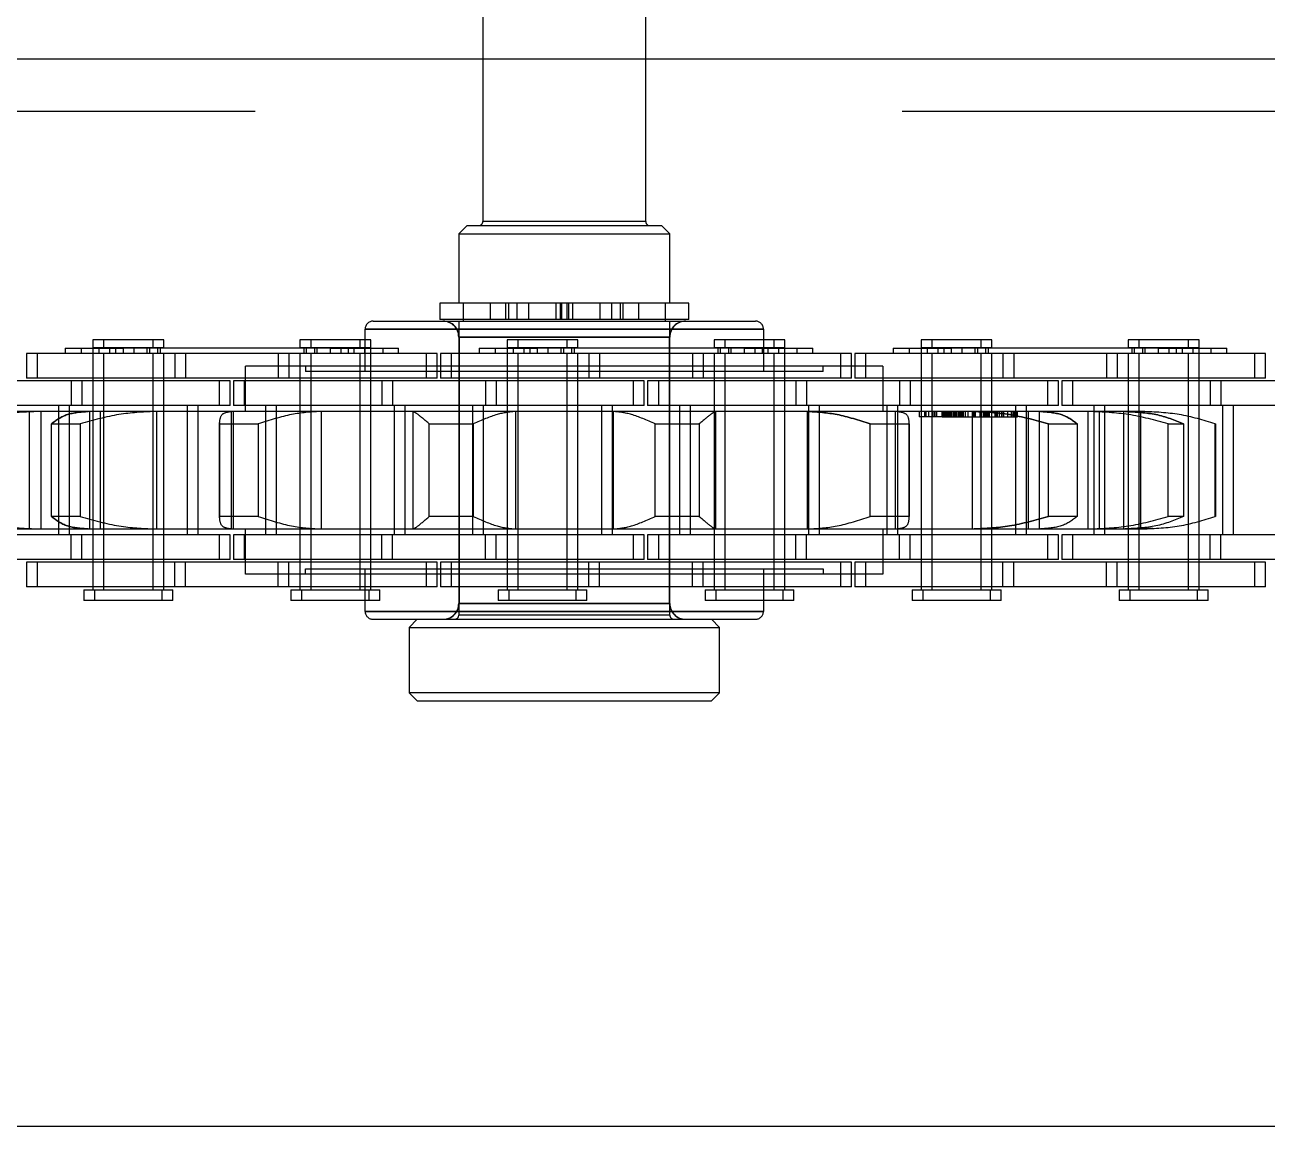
# Model space of a CAD drawing. Header units: metres. Extents: x 0 to 21025, y 0 to 14850.
# Drawn here: x 3291.5 to 3367.7, y 9261.1 to 9328.7 of the extents above; entities that cross this region are included whole.
import ezdxf

# ---------------------------------------------------------------- set-up
doc = ezdxf.new("R2010")
doc.units = ezdxf.units.M
doc.header["$LTSCALE"] = 25
doc.linetypes.add('HIDDEN2', pattern=[4.7625, 3.175, -1.5875])
doc.layers.add('SL4', color=4, linetype='Continuous')
doc.layers.add('ST1', color=7, linetype='HIDDEN2')

msp = doc.modelspace()

# ---------------------------------------------------------------- linework, layer by layer
at = {"layer": 'SL4'}
for p, q in [((2753.999, 9326.624), (3543.761, 9326.624)), ((2754.004, 9261.149), (3543.761, 9261.149))]:
    msp.add_line(p, q, dxfattribs=at)
at = {"layer": 'ST1'}
for p, q in [((3319.601, 9330.884), (3319.601, 9316.634)), ((3329.601, 9316.634), (3329.601, 9330.884)), ((2753.999, 9326.624), (3543.761, 9326.624)), ((3543.761, 9323.386), (2543.761, 9323.386)), ((3318.626, 9316.384), (3318.126, 9315.884)), ((3330.576, 9316.384), (3318.626, 9316.384)), ((3329.601, 9316.634), (3319.648, 9316.634)), ((3331.076, 9315.884), (3330.576, 9316.384)), ((3318.126, 9315.884), (3331.076, 9315.884)), ((3318.126, 9315.884), (3318.126, 9311.629)), ((3331.076, 9311.629), (3331.076, 9315.884)), ((3332.245, 9311.629), (3316.958, 9311.629)), ((3316.958, 9311.629), (3316.958, 9310.629)), ((3318.401, 9311.629), (3318.401, 9310.529)), ((3318.401, 9311.629), (3318.401, 9310.629)), ((3320.054, 9311.629), (3320.054, 9310.629)), ((3321.005, 9311.629), (3321.005, 9310.629)), ((3321.18, 9311.629), (3321.18, 9310.629)), ((3321.697, 9311.629), (3321.697, 9310.629)), ((3322.401, 9311.629), (3322.401, 9310.629)), ((3324.101, 9310.629), (3324.101, 9311.629)), ((3324.351, 9311.629), (3324.351, 9310.629)), ((3324.44, 9311.629), (3324.44, 9310.629)), ((3324.763, 9311.629), (3324.763, 9310.629)), ((3324.851, 9311.629), (3324.851, 9310.629)), ((3325.101, 9311.629), (3325.101, 9310.629)), ((3326.801, 9310.629), (3326.801, 9311.629)), ((3327.506, 9311.629), (3327.506, 9310.629)), ((3328.022, 9311.629), (3328.022, 9310.629)), ((3328.198, 9311.629), (3328.198, 9310.629)), ((3329.149, 9311.629), (3329.149, 9310.629)), ((3330.801, 9310.529), (3330.801, 9311.629)), ((3330.801, 9310.629), (3330.801, 9311.629)), ((3332.245, 9310.629), (3332.245, 9311.629)), ((3312.875, 9310.529), (3336.328, 9310.529)), ((3332.245, 9310.629), (3316.958, 9310.629)), ((3318.126, 9310.529), (3318.126, 9292.489)), ((3331.076, 9292.489), (3331.076, 9310.529)), ((3299.38, 9309.384), (3295.69, 9309.384)), ((3295.69, 9309.384), (3295.69, 9308.91)), ((3296.345, 9309.384), (3296.345, 9308.91)), ((3300.035, 9309.384), (3299.38, 9309.384)), ((3299.38, 9308.91), (3299.38, 9309.384)), ((3300.035, 9308.91), (3300.035, 9309.384)), ((3312.08, 9309.384), (3308.39, 9309.384)), ((3308.39, 9309.384), (3308.39, 9308.91)), ((3309.045, 9309.384), (3309.045, 9308.91)), ((3312.735, 9309.384), (3312.08, 9309.384)), ((3312.08, 9308.91), (3312.08, 9309.384)), ((3312.386, 9310.04), (3336.816, 9310.04)), ((3312.386, 9307.44), (3312.386, 9310.04)), ((3336.816, 9310.04), (3312.386, 9310.04)), ((3312.735, 9308.91), (3312.735, 9309.384)), ((3318.126, 9309.551), (3318.126, 9293.216)), ((3331.052, 9309.551), (3318.151, 9309.551)), ((3318.151, 9309.551), (3318.151, 9293.216)), ((3318.151, 9309.551), (3331.052, 9309.551)), ((3324.78, 9309.384), (3321.09, 9309.384)), ((3321.09, 9309.384), (3321.09, 9308.91)), ((3321.745, 9309.384), (3321.745, 9308.91)), ((3325.435, 9309.384), (3324.78, 9309.384)), ((3324.78, 9308.91), (3324.78, 9309.384)), ((3325.435, 9308.91), (3325.435, 9309.384)), ((3331.052, 9293.216), (3331.052, 9309.551)), ((3331.076, 9293.216), (3331.076, 9309.551)), ((3337.48, 9309.384), (3333.79, 9309.384)), ((3333.79, 9309.384), (3333.79, 9308.91)), ((3334.445, 9309.384), (3334.445, 9308.91)), ((3336.816, 9310.04), (3336.816, 9307.44)), ((3338.135, 9309.384), (3337.48, 9309.384)), ((3337.48, 9308.91), (3337.48, 9309.384)), ((3338.135, 9308.91), (3338.135, 9309.384)), ((3350.18, 9309.384), (3346.49, 9309.384)), ((3346.49, 9309.384), (3346.49, 9308.91)), ((3347.145, 9309.384), (3347.145, 9308.91)), ((3350.835, 9309.384), (3350.18, 9309.384)), ((3350.18, 9308.91), (3350.18, 9309.384)), ((3350.835, 9308.91), (3350.835, 9309.384)), ((3362.88, 9309.384), (3359.19, 9309.384)), ((3359.19, 9309.384), (3359.19, 9308.91)), ((3359.845, 9309.384), (3359.845, 9308.91)), ((3363.535, 9309.384), (3362.88, 9309.384)), ((3362.88, 9308.91), (3362.88, 9309.384)), ((3363.535, 9308.91), (3363.535, 9309.384)), ((3293.983, 9308.873), (3297.535, 9308.873)), ((3293.983, 9308.873), (3293.983, 9308.541)), ((3294.96, 9308.873), (3294.96, 9308.541)), ((3295.69, 9308.91), (3299.38, 9308.91)), ((3295.69, 9308.873), (3295.69, 9307.021)), ((3296.059, 9308.91), (3296.059, 9308.541)), ((3296.714, 9308.91), (3296.714, 9308.541)), ((3297.083, 9308.873), (3297.083, 9308.541)), ((3297.535, 9308.873), (3297.535, 9308.541)), ((3310.235, 9308.873), (3297.535, 9308.873)), ((3298.19, 9308.873), (3298.19, 9308.541)), ((3299.011, 9308.541), (3299.011, 9308.91)), ((3299.154, 9308.873), (3299.154, 9308.541)), ((3299.38, 9308.91), (3300.035, 9308.91)), ((3299.666, 9308.541), (3299.666, 9308.91)), ((3299.809, 9308.873), (3299.809, 9308.541)), ((3308.39, 9308.91), (3312.08, 9308.91)), ((3308.616, 9308.873), (3308.616, 9308.541)), ((3308.759, 9308.91), (3308.759, 9308.541)), ((3309.271, 9308.873), (3309.271, 9308.541)), ((3309.414, 9308.91), (3309.414, 9308.541)), ((3310.235, 9308.873), (3310.235, 9308.541)), ((3310.235, 9308.873), (3313.466, 9308.873)), ((3310.89, 9308.873), (3310.89, 9308.541)), ((3311.342, 9308.873), (3311.342, 9308.541)), ((3311.711, 9308.541), (3311.711, 9308.91)), ((3312.08, 9308.91), (3312.735, 9308.91)), ((3312.366, 9308.541), (3312.366, 9308.91)), ((3312.735, 9307.021), (3312.735, 9308.873)), ((3313.466, 9308.873), (3313.466, 9308.541)), ((3313.466, 9308.873), (3314.442, 9308.873)), ((3314.442, 9308.541), (3314.442, 9308.873)), ((3319.383, 9308.873), (3322.935, 9308.873)), ((3319.383, 9308.873), (3319.383, 9308.541)), ((3320.36, 9308.873), (3320.36, 9308.541)), ((3321.09, 9308.91), (3324.78, 9308.91)), ((3321.09, 9308.873), (3321.09, 9307.021)), ((3321.459, 9308.91), (3321.459, 9308.541)), ((3322.114, 9308.91), (3322.114, 9308.541)), ((3322.483, 9308.873), (3322.483, 9308.541)), ((3322.935, 9308.873), (3322.935, 9308.541)), ((3335.635, 9308.873), (3322.935, 9308.873)), ((3323.59, 9308.873), (3323.59, 9308.541)), ((3324.411, 9308.541), (3324.411, 9308.91)), ((3324.554, 9308.873), (3324.554, 9308.541)), ((3324.78, 9308.91), (3325.435, 9308.91)), ((3325.066, 9308.541), (3325.066, 9308.91)), ((3325.209, 9308.873), (3325.209, 9308.541)), ((3333.79, 9308.91), (3337.48, 9308.91)), ((3334.016, 9308.873), (3334.016, 9308.541)), ((3334.159, 9308.91), (3334.159, 9308.541)), ((3334.671, 9308.873), (3334.671, 9308.541)), ((3334.814, 9308.91), (3334.814, 9308.541)), ((3335.635, 9308.873), (3335.635, 9308.541)), ((3335.635, 9308.873), (3338.866, 9308.873)), ((3336.29, 9308.873), (3336.29, 9308.541)), ((3336.742, 9308.873), (3336.742, 9308.541)), ((3337.111, 9308.541), (3337.111, 9308.91)), ((3337.48, 9308.91), (3338.135, 9308.91)), ((3337.766, 9308.541), (3337.766, 9308.91)), ((3338.135, 9307.021), (3338.135, 9308.873)), ((3338.866, 9308.873), (3338.866, 9308.541)), ((3338.866, 9308.873), (3339.842, 9308.873)), ((3339.842, 9308.541), (3339.842, 9308.873)), ((3344.783, 9308.873), (3348.335, 9308.873)), ((3344.783, 9308.873), (3344.783, 9308.541)), ((3345.76, 9308.873), (3345.76, 9308.541)), ((3346.49, 9308.91), (3350.18, 9308.91)), ((3346.49, 9308.873), (3346.49, 9307.021)), ((3346.859, 9308.91), (3346.859, 9308.541)), ((3347.514, 9308.91), (3347.514, 9308.541)), ((3347.883, 9308.873), (3347.883, 9308.541)), ((3348.335, 9308.873), (3348.335, 9308.541)), ((3361.035, 9308.873), (3348.335, 9308.873)), ((3348.99, 9308.873), (3348.99, 9308.541)), ((3349.811, 9308.541), (3349.811, 9308.91)), ((3349.954, 9308.873), (3349.954, 9308.541)), ((3350.18, 9308.91), (3350.835, 9308.91)), ((3350.466, 9308.541), (3350.466, 9308.91)), ((3350.609, 9308.873), (3350.609, 9308.541)), ((3359.19, 9308.91), (3362.88, 9308.91)), ((3359.416, 9308.873), (3359.416, 9308.541)), ((3359.559, 9308.91), (3359.559, 9308.541)), ((3360.071, 9308.873), (3360.071, 9308.541)), ((3360.214, 9308.91), (3360.214, 9308.541)), ((3361.035, 9308.873), (3361.035, 9308.541)), ((3361.035, 9308.873), (3364.266, 9308.873)), ((3361.69, 9308.873), (3361.69, 9308.541)), ((3362.142, 9308.873), (3362.142, 9308.541)), ((3362.511, 9308.541), (3362.511, 9308.91)), ((3362.88, 9308.91), (3363.535, 9308.91)), ((3363.166, 9308.541), (3363.166, 9308.91)), ((3363.535, 9307.021), (3363.535, 9308.873)), ((3364.266, 9308.873), (3364.266, 9308.541)), ((3364.266, 9308.873), (3365.242, 9308.873)), ((3365.242, 9308.541), (3365.242, 9308.873)), ((3300.71, 9308.541), (3291.615, 9308.541)), ((3291.615, 9308.541), (3291.615, 9307.021)), ((3292.27, 9308.541), (3292.27, 9307.021)), ((3295.69, 9308.541), (3295.69, 9294.042)), ((3296.345, 9308.541), (3296.345, 9307.021)), ((3296.345, 9308.541), (3296.345, 9294.042)), ((3299.38, 9307.021), (3299.38, 9308.541)), ((3299.38, 9294.042), (3299.38, 9308.541)), ((3300.035, 9307.021), (3300.035, 9308.541)), ((3300.035, 9294.042), (3300.035, 9308.541)), ((3300.71, 9308.541), (3300.71, 9307.021)), ((3307.06, 9308.541), (3300.71, 9308.541)), ((3301.365, 9308.541), (3301.365, 9307.021)), ((3307.06, 9308.541), (3307.06, 9307.021)), ((3316.155, 9308.541), (3307.06, 9308.541)), ((3307.715, 9308.541), (3307.715, 9307.021)), ((3308.39, 9308.541), (3308.39, 9307.021)), ((3308.39, 9308.541), (3308.39, 9294.042)), ((3309.045, 9308.541), (3309.045, 9307.021)), ((3309.045, 9308.541), (3309.045, 9294.042)), ((3312.08, 9307.021), (3312.08, 9308.541)), ((3312.08, 9294.042), (3312.08, 9308.541)), ((3312.735, 9294.042), (3312.735, 9308.541)), ((3316.81, 9308.541), (3316.155, 9308.541)), ((3316.155, 9307.021), (3316.155, 9308.541)), ((3316.81, 9307.021), (3316.81, 9308.541)), ((3326.11, 9308.541), (3317.015, 9308.541)), ((3317.015, 9308.541), (3317.015, 9307.021)), ((3317.67, 9308.541), (3317.67, 9307.021)), ((3321.09, 9308.541), (3321.09, 9294.042)), ((3321.745, 9308.541), (3321.745, 9307.021)), ((3321.745, 9308.541), (3321.745, 9294.042)), ((3324.78, 9307.021), (3324.78, 9308.541)), ((3324.78, 9294.042), (3324.78, 9308.541)), ((3325.435, 9307.021), (3325.435, 9308.541)), ((3325.435, 9294.042), (3325.435, 9308.541)), ((3326.11, 9308.541), (3326.11, 9307.021)), ((3332.46, 9308.541), (3326.11, 9308.541)), ((3326.765, 9308.541), (3326.765, 9307.021)), ((3332.46, 9308.541), (3332.46, 9307.021)), ((3341.555, 9308.541), (3332.46, 9308.541)), ((3333.115, 9308.541), (3333.115, 9307.021)), ((3333.79, 9308.541), (3333.79, 9307.021)), ((3333.79, 9308.541), (3333.79, 9294.042)), ((3334.445, 9308.541), (3334.445, 9307.021)), ((3334.445, 9308.541), (3334.445, 9294.042)), ((3337.48, 9307.021), (3337.48, 9308.541)), ((3337.48, 9294.042), (3337.48, 9308.541)), ((3338.135, 9294.042), (3338.135, 9308.541)), ((3342.21, 9308.541), (3341.555, 9308.541)), ((3341.555, 9307.021), (3341.555, 9308.541)), ((3342.21, 9307.021), (3342.21, 9308.541)), ((3351.51, 9308.541), (3342.415, 9308.541)), ((3342.415, 9308.541), (3342.415, 9307.021)), ((3343.07, 9308.541), (3343.07, 9307.021)), ((3346.49, 9308.541), (3346.49, 9294.042)), ((3347.145, 9308.541), (3347.145, 9307.021)), ((3347.145, 9308.541), (3347.145, 9294.042)), ((3350.18, 9307.021), (3350.18, 9308.541)), ((3350.18, 9294.042), (3350.18, 9308.541)), ((3350.835, 9307.021), (3350.835, 9308.541)), ((3350.835, 9294.042), (3350.835, 9308.541)), ((3351.51, 9308.541), (3351.51, 9307.021)), ((3357.86, 9308.541), (3351.51, 9308.541)), ((3352.165, 9308.541), (3352.165, 9307.021)), ((3357.86, 9308.541), (3357.86, 9307.021)), ((3366.955, 9308.541), (3357.86, 9308.541)), ((3358.515, 9308.541), (3358.515, 9307.021)), ((3359.19, 9308.541), (3359.19, 9307.021)), ((3359.19, 9308.541), (3359.19, 9294.042)), ((3359.845, 9308.541), (3359.845, 9307.021)), ((3359.845, 9308.541), (3359.845, 9294.042)), ((3362.88, 9307.021), (3362.88, 9308.541)), ((3362.88, 9294.042), (3362.88, 9308.541)), ((3363.535, 9294.042), (3363.535, 9308.541)), ((3367.61, 9308.541), (3366.955, 9308.541)), ((3366.955, 9307.021), (3366.955, 9308.541)), ((3367.61, 9307.021), (3367.61, 9308.541)), ((3305.057, 9304.989), (3305.057, 9307.759)), ((3344.145, 9307.759), (3305.057, 9307.759)), ((3308.722, 9307.759), (3308.722, 9307.44)), ((3340.481, 9307.44), (3308.722, 9307.44)), ((3340.481, 9307.44), (3340.481, 9307.759)), ((3344.145, 9307.759), (3344.145, 9304.989)), ((3294.36, 9306.869), (3288.01, 9306.869)), ((3300.71, 9307.021), (3291.615, 9307.021)), ((3294.36, 9306.869), (3294.36, 9305.349)), ((3303.455, 9306.869), (3294.36, 9306.869)), ((3295.015, 9306.869), (3295.015, 9305.349)), ((3295.69, 9306.869), (3295.69, 9305.349)), ((3296.345, 9306.869), (3296.345, 9305.349)), ((3299.38, 9305.349), (3299.38, 9306.869)), ((3300.035, 9305.349), (3300.035, 9306.869)), ((3307.06, 9307.021), (3300.71, 9307.021)), ((3304.11, 9306.869), (3303.455, 9306.869)), ((3303.455, 9305.349), (3303.455, 9306.869)), ((3304.11, 9305.349), (3304.11, 9306.869)), ((3313.41, 9306.869), (3304.315, 9306.869)), ((3304.315, 9306.869), (3304.315, 9305.349)), ((3304.97, 9306.869), (3304.97, 9305.349)), ((3316.155, 9307.021), (3307.06, 9307.021)), ((3308.39, 9306.869), (3308.39, 9305.349)), ((3309.045, 9306.869), (3309.045, 9305.349)), ((3312.08, 9305.349), (3312.08, 9306.869)), ((3312.735, 9305.349), (3312.735, 9306.869)), ((3313.41, 9306.869), (3313.41, 9305.349)), ((3319.76, 9306.869), (3313.41, 9306.869)), ((3314.065, 9306.869), (3314.065, 9305.349)), ((3316.81, 9307.021), (3316.155, 9307.021)), ((3326.11, 9307.021), (3317.015, 9307.021)), ((3319.76, 9306.869), (3319.76, 9305.349)), ((3328.855, 9306.869), (3319.76, 9306.869)), ((3320.415, 9306.869), (3320.415, 9305.349)), ((3321.09, 9306.869), (3321.09, 9305.349)), ((3321.745, 9306.869), (3321.745, 9305.349)), ((3324.78, 9305.349), (3324.78, 9306.869)), ((3325.435, 9305.349), (3325.435, 9306.869)), ((3332.46, 9307.021), (3326.11, 9307.021)), ((3329.51, 9306.869), (3328.855, 9306.869)), ((3328.855, 9305.349), (3328.855, 9306.869)), ((3329.51, 9305.349), (3329.51, 9306.869)), ((3338.81, 9306.869), (3329.715, 9306.869)), ((3329.715, 9306.869), (3329.715, 9305.349)), ((3330.37, 9306.869), (3330.37, 9305.349)), ((3341.555, 9307.021), (3332.46, 9307.021)), ((3333.79, 9306.869), (3333.79, 9305.349)), ((3334.445, 9306.869), (3334.445, 9305.349)), ((3337.48, 9305.349), (3337.48, 9306.869)), ((3338.135, 9305.349), (3338.135, 9306.869)), ((3338.81, 9306.869), (3338.81, 9305.349)), ((3345.16, 9306.869), (3338.81, 9306.869)), ((3339.465, 9306.869), (3339.465, 9305.349)), ((3342.21, 9307.021), (3341.555, 9307.021)), ((3351.51, 9307.021), (3342.415, 9307.021)), ((3345.16, 9306.869), (3345.16, 9305.349)), ((3354.255, 9306.869), (3345.16, 9306.869)), ((3345.815, 9306.869), (3345.815, 9305.349)), ((3346.49, 9306.869), (3346.49, 9305.349)), ((3347.145, 9306.869), (3347.145, 9305.349)), ((3350.18, 9305.349), (3350.18, 9306.869)), ((3350.835, 9305.349), (3350.835, 9306.869)), ((3357.86, 9307.021), (3351.51, 9307.021)), ((3354.91, 9306.869), (3354.255, 9306.869)), ((3354.255, 9305.349), (3354.255, 9306.869)), ((3354.91, 9305.349), (3354.91, 9306.869)), ((3364.21, 9306.869), (3355.115, 9306.869)), ((3355.115, 9306.869), (3355.115, 9305.349)), ((3355.77, 9306.869), (3355.77, 9305.349)), ((3366.955, 9307.021), (3357.86, 9307.021)), ((3359.19, 9306.869), (3359.19, 9305.349)), ((3359.845, 9306.869), (3359.845, 9305.349)), ((3362.88, 9305.349), (3362.88, 9306.869)), ((3363.535, 9305.349), (3363.535, 9306.869)), ((3364.21, 9306.869), (3364.21, 9305.349)), ((3370.56, 9306.869), (3364.21, 9306.869)), ((3364.865, 9306.869), (3364.865, 9305.349)), ((3367.61, 9307.021), (3366.955, 9307.021)), ((3294.36, 9305.349), (3288.01, 9305.349)), ((3292.356, 9304.989), (3290.191, 9304.989)), ((3291.799, 9297.779), (3291.799, 9304.989)), ((3292.485, 9304.989), (3292.356, 9304.989)), ((3292.485, 9304.989), (3292.485, 9297.779)), ((3295.398, 9304.989), (3292.485, 9304.989)), ((3293.575, 9305.349), (3293.575, 9297.419)), ((3294.23, 9305.349), (3294.23, 9297.419)), ((3303.455, 9305.349), (3294.36, 9305.349)), ((3299.467, 9304.989), (3295.398, 9304.989)), ((3295.476, 9304.989), (3295.476, 9297.779)), ((3295.69, 9305.349), (3295.69, 9297.419)), ((3296.146, 9297.779), (3296.146, 9304.989)), ((3296.345, 9305.349), (3296.345, 9297.419)), ((3299.38, 9297.419), (3299.38, 9305.349)), ((3299.582, 9304.989), (3299.467, 9304.989)), ((3299.582, 9304.989), (3299.582, 9297.779)), ((3304.127, 9304.989), (3299.582, 9304.989)), ((3300.035, 9297.419), (3300.035, 9305.349)), ((3301.495, 9297.419), (3301.495, 9305.349)), ((3302.15, 9297.419), (3302.15, 9305.349)), ((3304.11, 9305.349), (3303.455, 9305.349)), ((3309.609, 9304.989), (3304.127, 9304.989)), ((3304.166, 9304.989), (3304.166, 9297.779)), ((3313.41, 9305.349), (3304.315, 9305.349)), ((3304.316, 9297.779), (3304.316, 9304.989)), ((3306.275, 9305.349), (3306.275, 9297.419)), ((3306.93, 9305.349), (3306.93, 9297.419)), ((3308.39, 9305.349), (3308.39, 9297.419)), ((3309.045, 9305.349), (3309.045, 9297.419)), ((3309.697, 9304.989), (3309.609, 9304.989)), ((3309.697, 9304.989), (3309.697, 9297.779)), ((3315.32, 9304.989), (3309.697, 9304.989)), ((3312.08, 9297.419), (3312.08, 9305.349)), ((3312.735, 9297.419), (3312.735, 9305.349)), ((3319.76, 9305.349), (3313.41, 9305.349)), ((3314.195, 9297.419), (3314.195, 9305.349)), ((3314.85, 9297.419), (3314.85, 9305.349)), ((3315.32, 9304.989), (3315.32, 9297.779)), ((3315.326, 9304.989), (3315.32, 9304.989)), ((3321.559, 9304.989), (3315.326, 9304.989)), ((3318.975, 9305.349), (3318.975, 9297.419)), ((3319.63, 9305.349), (3319.63, 9297.419)), ((3328.855, 9305.349), (3319.76, 9305.349)), ((3321.09, 9305.349), (3321.09, 9297.419)), ((3321.61, 9304.989), (3321.559, 9304.989)), ((3321.61, 9304.989), (3321.61, 9297.779)), ((3327.593, 9304.989), (3321.61, 9304.989)), ((3321.745, 9305.349), (3321.745, 9297.419)), ((3324.78, 9297.419), (3324.78, 9305.349)), ((3325.435, 9297.419), (3325.435, 9305.349)), ((3326.895, 9297.419), (3326.895, 9305.349)), ((3327.55, 9297.419), (3327.55, 9305.349)), ((3327.593, 9304.989), (3327.593, 9297.779)), ((3327.643, 9304.989), (3327.593, 9304.989)), ((3333.877, 9304.989), (3327.643, 9304.989)), ((3329.51, 9305.349), (3328.855, 9305.349)), ((3338.81, 9305.349), (3329.715, 9305.349)), ((3331.675, 9305.349), (3331.675, 9297.419)), ((3332.33, 9305.349), (3332.33, 9297.419)), ((3333.79, 9305.349), (3333.79, 9297.419)), ((3333.883, 9304.989), (3333.877, 9304.989)), ((3333.883, 9304.989), (3333.883, 9297.779)), ((3339.506, 9304.989), (3333.883, 9304.989)), ((3334.445, 9305.349), (3334.445, 9297.419)), ((3337.48, 9297.419), (3337.48, 9305.349)), ((3338.135, 9297.419), (3338.135, 9305.349)), ((3345.16, 9305.349), (3338.81, 9305.349)), ((3339.506, 9304.989), (3339.506, 9297.779)), ((3339.594, 9304.989), (3339.506, 9304.989)), ((3345.075, 9304.989), (3339.594, 9304.989)), ((3339.595, 9297.419), (3339.595, 9305.349)), ((3340.25, 9297.419), (3340.25, 9305.349)), ((3344.375, 9305.349), (3344.375, 9297.419)), ((3344.887, 9304.989), (3344.887, 9297.779)), ((3345.03, 9305.349), (3345.03, 9297.419)), ((3345.037, 9304.989), (3345.037, 9297.779)), ((3349.621, 9304.989), (3345.075, 9304.989)), ((3354.255, 9305.349), (3345.16, 9305.349)), ((3346.363, 9304.989), (3346.363, 9304.654)), ((3346.49, 9305.349), (3346.49, 9297.419)), ((3346.697, 9304.989), (3346.697, 9304.654)), ((3346.8, 9304.654), (3346.8, 9304.989)), ((3346.97, 9304.654), (3346.97, 9304.989)), ((3347.145, 9305.349), (3347.145, 9297.419)), ((3347.202, 9304.654), (3347.202, 9304.989)), ((3347.305, 9304.654), (3347.305, 9304.989)), ((3347.354, 9304.654), (3347.354, 9304.989)), ((3347.446, 9304.654), (3347.446, 9304.989)), ((3347.769, 9304.654), (3347.769, 9304.989)), ((3347.828, 9304.989), (3347.828, 9304.654)), ((3347.829, 9304.654), (3347.829, 9304.989)), ((3347.88, 9304.654), (3347.88, 9304.989)), ((3347.892, 9304.654), (3347.892, 9304.989)), ((3347.893, 9304.654), (3347.893, 9304.989)), ((3347.951, 9304.654), (3347.951, 9304.989)), ((3348.027, 9304.654), (3348.027, 9304.989)), ((3348.036, 9304.654), (3348.036, 9304.989)), ((3348.066, 9304.654), (3348.066, 9304.989)), ((3348.141, 9304.989), (3348.141, 9304.654)), ((3348.144, 9304.654), (3348.144, 9304.989)), ((3348.151, 9304.654), (3348.151, 9304.989)), ((3348.164, 9304.654), (3348.164, 9304.989)), ((3348.258, 9304.654), (3348.258, 9304.989)), ((3348.277, 9304.654), (3348.277, 9304.989)), ((3348.285, 9304.654), (3348.285, 9304.989)), ((3348.354, 9304.654), (3348.354, 9304.989)), ((3348.447, 9304.654), (3348.447, 9304.989)), ((3348.531, 9304.654), (3348.531, 9304.989)), ((3348.61, 9304.654), (3348.61, 9304.989)), ((3348.659, 9304.654), (3348.659, 9304.989)), ((3348.763, 9304.654), (3348.763, 9304.989)), ((3348.795, 9304.654), (3348.795, 9304.989)), ((3348.797, 9304.654), (3348.797, 9304.989)), ((3348.831, 9304.654), (3348.831, 9304.989)), ((3348.869, 9304.654), (3348.869, 9304.989)), ((3348.904, 9304.654), (3348.904, 9304.989)), ((3348.907, 9304.654), (3348.907, 9304.989)), ((3348.932, 9304.654), (3348.932, 9304.989)), ((3348.936, 9304.654), (3348.936, 9304.989)), ((3349.024, 9304.654), (3349.024, 9304.989)), ((3349.038, 9304.654), (3349.038, 9304.989)), ((3349.055, 9304.654), (3349.055, 9304.989)), ((3349.073, 9304.654), (3349.073, 9304.989)), ((3349.082, 9304.654), (3349.082, 9304.989)), ((3349.215, 9304.654), (3349.215, 9304.989)), ((3349.374, 9304.654), (3349.374, 9304.989)), ((3349.621, 9304.989), (3349.621, 9297.779)), ((3349.736, 9304.989), (3349.621, 9304.989)), ((3349.709, 9304.654), (3349.709, 9304.989)), ((3353.805, 9304.989), (3349.736, 9304.989)), ((3349.757, 9304.654), (3349.757, 9304.989)), ((3349.819, 9304.654), (3349.819, 9304.989)), ((3350.118, 9304.654), (3350.118, 9304.989)), ((3350.159, 9304.654), (3350.159, 9304.989)), ((3350.18, 9297.419), (3350.18, 9305.349)), ((3350.18, 9304.654), (3350.18, 9304.989)), ((3350.199, 9304.654), (3350.199, 9304.989)), ((3350.308, 9304.654), (3350.308, 9304.989)), ((3350.354, 9304.654), (3350.354, 9304.989)), ((3350.434, 9304.654), (3350.434, 9304.989)), ((3350.489, 9304.654), (3350.489, 9304.989)), ((3350.543, 9304.654), (3350.543, 9304.989)), ((3350.56, 9304.654), (3350.56, 9304.989)), ((3350.582, 9304.654), (3350.582, 9304.989)), ((3350.589, 9304.654), (3350.589, 9304.989)), ((3350.661, 9304.654), (3350.661, 9304.989)), ((3350.685, 9304.654), (3350.685, 9304.989)), ((3350.835, 9297.419), (3350.835, 9305.349)), ((3351.02, 9304.654), (3351.02, 9304.989)), ((3351.046, 9304.654), (3351.046, 9304.989)), ((3351.092, 9304.654), (3351.092, 9304.989)), ((3351.13, 9304.654), (3351.13, 9304.989)), ((3351.178, 9304.654), (3351.178, 9304.989)), ((3351.3, 9304.654), (3351.3, 9304.989)), ((3351.436, 9304.654), (3351.436, 9304.989)), ((3351.532, 9304.654), (3351.532, 9304.989)), ((3351.553, 9304.654), (3351.553, 9304.989)), ((3351.802, 9304.654), (3351.802, 9304.989)), ((3352.037, 9304.654), (3352.037, 9304.989)), ((3352.127, 9304.654), (3352.127, 9304.989)), ((3352.163, 9304.654), (3352.163, 9304.989)), ((3352.206, 9304.654), (3352.206, 9304.989)), ((3352.243, 9304.654), (3352.243, 9304.989)), ((3352.295, 9297.419), (3352.295, 9305.349)), ((3352.36, 9304.654), (3352.36, 9304.989)), ((3352.37, 9304.654), (3352.37, 9304.989)), ((3352.391, 9304.654), (3352.391, 9304.989)), ((3352.406, 9304.654), (3352.406, 9304.989)), ((3352.95, 9297.419), (3352.95, 9305.349)), ((3353.057, 9304.989), (3353.057, 9297.779)), ((3353.726, 9304.989), (3353.726, 9297.779)), ((3356.718, 9304.989), (3353.805, 9304.989)), ((3354.91, 9305.349), (3354.255, 9305.349)), ((3364.21, 9305.349), (3355.115, 9305.349)), ((3356.718, 9304.989), (3356.718, 9297.779)), ((3356.847, 9304.989), (3356.718, 9304.989)), ((3359.011, 9304.989), (3356.847, 9304.989)), ((3357.075, 9305.349), (3357.075, 9297.419)), ((3357.404, 9304.989), (3357.404, 9297.779)), ((3357.73, 9305.349), (3357.73, 9297.419)), ((3358.902, 9304.989), (3358.902, 9297.779)), ((3359.942, 9304.989), (3359.011, 9304.989)), ((3359.19, 9305.349), (3359.19, 9297.419)), ((3359.845, 9305.349), (3359.845, 9297.419)), ((3359.942, 9304.989), (3359.942, 9297.779)), ((3360.068, 9304.989), (3359.942, 9304.989)), ((3360.209, 9304.989), (3360.068, 9304.989)), ((3362.88, 9297.419), (3362.88, 9305.349)), ((3363.535, 9297.419), (3363.535, 9305.349)), ((3370.56, 9305.349), (3364.21, 9305.349)), ((3364.995, 9297.419), (3364.995, 9305.349)), ((3365.65, 9297.419), (3365.65, 9305.349)), ((3293.142, 9304.227), (3294.905, 9304.227)), ((3293.142, 9298.541), (3293.142, 9304.227)), ((3294.905, 9304.227), (3294.905, 9298.541)), ((3303.453, 9304.284), (3303.453, 9298.483)), ((3303.455, 9304.227), (3305.831, 9304.227)), ((3303.455, 9298.541), (3303.455, 9304.227)), ((3305.831, 9304.227), (3305.831, 9298.541)), ((3316.319, 9304.227), (3319.021, 9304.227)), ((3316.319, 9298.541), (3316.319, 9304.227)), ((3319.021, 9304.227), (3319.021, 9298.541)), ((3330.182, 9304.227), (3332.883, 9304.227)), ((3330.182, 9298.541), (3330.182, 9304.227)), ((3332.883, 9304.227), (3332.883, 9298.541)), ((3343.372, 9304.227), (3345.747, 9304.227)), ((3343.372, 9298.541), (3343.372, 9304.227)), ((3345.747, 9304.227), (3345.747, 9298.541)), ((3345.749, 9298.483), (3345.749, 9304.284)), ((3347.202, 9304.654), (3346.363, 9304.654)), ((3347.354, 9304.654), (3347.202, 9304.654)), ((3347.769, 9304.654), (3347.354, 9304.654)), ((3347.769, 9304.654), (3350.199, 9304.654)), ((3350.199, 9304.654), (3350.589, 9304.654)), ((3350.589, 9304.654), (3351.436, 9304.654)), ((3351.436, 9304.654), (3351.718, 9304.654)), ((3351.718, 9304.654), (3351.802, 9304.654)), ((3351.802, 9304.654), (3352.127, 9304.654)), ((3352.127, 9304.654), (3352.163, 9304.654)), ((3352.163, 9304.654), (3352.37, 9304.654)), ((3352.37, 9304.654), (3352.406, 9304.654)), ((3354.297, 9298.541), (3354.297, 9304.227)), ((3354.297, 9304.227), (3356.061, 9304.227)), ((3356.061, 9304.227), (3356.061, 9298.541)), ((3361.641, 9298.541), (3361.641, 9304.227)), ((3361.641, 9304.227), (3362.58, 9304.227)), ((3362.58, 9304.227), (3362.58, 9298.541)), ((3364.518, 9304.227), (3364.541, 9304.227)), ((3364.518, 9298.541), (3364.518, 9304.227)), ((3364.541, 9304.227), (3364.541, 9298.541)), ((3294.905, 9298.541), (3293.142, 9298.541)), ((3305.831, 9298.541), (3303.455, 9298.541)), ((3319.021, 9298.541), (3316.319, 9298.541)), ((3332.883, 9298.541), (3330.182, 9298.541)), ((3345.747, 9298.541), (3343.372, 9298.541)), ((3356.061, 9298.541), (3354.297, 9298.541)), ((3362.58, 9298.541), (3361.641, 9298.541)), ((3364.541, 9298.541), (3364.518, 9298.541)), ((3294.36, 9297.419), (3288.01, 9297.419)), ((3290.191, 9297.779), (3292.356, 9297.779)), ((3292.356, 9297.779), (3292.485, 9297.779)), ((3292.485, 9297.779), (3295.398, 9297.779)), ((3294.36, 9295.899), (3294.36, 9297.419)), ((3303.455, 9297.419), (3294.36, 9297.419)), ((3295.015, 9295.899), (3295.015, 9297.419)), ((3295.398, 9297.779), (3299.467, 9297.779)), ((3295.69, 9297.419), (3295.69, 9295.899)), ((3296.345, 9297.419), (3296.345, 9295.899)), ((3299.38, 9295.899), (3299.38, 9297.419)), ((3299.467, 9297.779), (3299.582, 9297.779)), ((3299.582, 9297.779), (3304.127, 9297.779)), ((3300.035, 9295.899), (3300.035, 9297.419)), ((3304.11, 9297.419), (3303.455, 9297.419)), ((3303.455, 9295.899), (3303.455, 9297.419)), ((3304.11, 9295.899), (3304.11, 9297.419)), ((3304.127, 9297.779), (3309.609, 9297.779)), ((3313.41, 9297.419), (3304.315, 9297.419)), ((3304.315, 9297.419), (3304.315, 9295.899)), ((3304.97, 9297.419), (3304.97, 9295.899)), ((3305.057, 9295.009), (3305.057, 9297.779)), ((3308.39, 9297.419), (3308.39, 9295.899)), ((3309.045, 9297.419), (3309.045, 9295.899)), ((3309.609, 9297.779), (3309.697, 9297.779)), ((3309.697, 9297.779), (3315.32, 9297.779)), ((3312.08, 9295.899), (3312.08, 9297.419)), ((3312.735, 9295.899), (3312.735, 9297.419)), ((3313.41, 9295.899), (3313.41, 9297.419)), ((3319.76, 9297.419), (3313.41, 9297.419)), ((3314.065, 9295.899), (3314.065, 9297.419)), ((3315.32, 9297.779), (3315.326, 9297.779)), ((3315.326, 9297.779), (3321.559, 9297.779)), ((3319.76, 9295.899), (3319.76, 9297.419)), ((3328.855, 9297.419), (3319.76, 9297.419)), ((3320.415, 9295.899), (3320.415, 9297.419)), ((3321.09, 9297.419), (3321.09, 9295.899)), ((3321.559, 9297.779), (3321.61, 9297.779)), ((3321.61, 9297.779), (3327.593, 9297.779)), ((3321.745, 9297.419), (3321.745, 9295.899)), ((3324.78, 9295.899), (3324.78, 9297.419)), ((3325.435, 9295.899), (3325.435, 9297.419)), ((3327.593, 9297.779), (3327.643, 9297.779)), ((3327.643, 9297.779), (3333.877, 9297.779)), ((3329.51, 9297.419), (3328.855, 9297.419)), ((3328.855, 9295.899), (3328.855, 9297.419)), ((3329.51, 9295.899), (3329.51, 9297.419)), ((3338.81, 9297.419), (3329.715, 9297.419)), ((3329.715, 9297.419), (3329.715, 9295.899)), ((3330.37, 9297.419), (3330.37, 9295.899)), ((3333.79, 9297.419), (3333.79, 9295.899)), ((3333.877, 9297.779), (3333.883, 9297.779)), ((3333.883, 9297.779), (3339.506, 9297.779)), ((3334.445, 9297.419), (3334.445, 9295.899)), ((3337.48, 9295.899), (3337.48, 9297.419)), ((3338.135, 9295.899), (3338.135, 9297.419)), ((3338.81, 9295.899), (3338.81, 9297.419)), ((3345.16, 9297.419), (3338.81, 9297.419)), ((3339.465, 9295.899), (3339.465, 9297.419)), ((3339.506, 9297.779), (3339.594, 9297.779)), ((3339.594, 9297.779), (3345.075, 9297.779)), ((3344.145, 9297.779), (3344.145, 9295.009)), ((3345.075, 9297.779), (3349.621, 9297.779)), ((3345.16, 9295.899), (3345.16, 9297.419)), ((3354.255, 9297.419), (3345.16, 9297.419)), ((3345.815, 9295.899), (3345.815, 9297.419)), ((3346.49, 9297.419), (3346.49, 9295.899)), ((3347.145, 9297.419), (3347.145, 9295.899)), ((3349.621, 9297.779), (3349.736, 9297.779)), ((3349.736, 9297.779), (3353.805, 9297.779)), ((3350.18, 9295.899), (3350.18, 9297.419)), ((3350.835, 9295.899), (3350.835, 9297.419)), ((3353.805, 9297.779), (3356.718, 9297.779)), ((3354.91, 9297.419), (3354.255, 9297.419)), ((3354.255, 9295.899), (3354.255, 9297.419)), ((3354.91, 9295.899), (3354.91, 9297.419)), ((3364.21, 9297.419), (3355.115, 9297.419)), ((3355.115, 9297.419), (3355.115, 9295.899)), ((3355.77, 9297.419), (3355.77, 9295.899)), ((3356.718, 9297.779), (3356.847, 9297.779)), ((3356.847, 9297.779), (3359.011, 9297.779)), ((3359.011, 9297.779), (3359.942, 9297.779)), ((3359.19, 9297.419), (3359.19, 9295.899)), ((3359.845, 9297.419), (3359.845, 9295.899)), ((3359.942, 9297.779), (3360.068, 9297.779)), ((3360.683, 9297.831), (3360.068, 9297.779)), ((3360.068, 9297.779), (3360.209, 9297.779)), ((3360.689, 9297.788), (3360.209, 9297.779)), ((3362.88, 9295.899), (3362.88, 9297.419)), ((3363.535, 9295.899), (3363.535, 9297.419)), ((3364.21, 9295.899), (3364.21, 9297.419)), ((3370.56, 9297.419), (3364.21, 9297.419)), ((3364.865, 9295.899), (3364.865, 9297.419)), ((3294.36, 9295.899), (3288.01, 9295.899)), ((3300.71, 9295.747), (3291.615, 9295.747)), ((3291.615, 9295.747), (3291.615, 9294.227)), ((3292.27, 9295.747), (3292.27, 9294.227)), ((3303.455, 9295.899), (3294.36, 9295.899)), ((3295.69, 9295.747), (3295.69, 9294.227)), ((3296.345, 9295.747), (3296.345, 9294.227)), ((3299.38, 9294.227), (3299.38, 9295.747)), ((3300.035, 9294.227), (3300.035, 9295.747)), ((3300.71, 9294.227), (3300.71, 9295.747)), ((3307.06, 9295.747), (3300.71, 9295.747)), ((3301.365, 9294.227), (3301.365, 9295.747)), ((3304.11, 9295.899), (3303.455, 9295.899)), ((3313.41, 9295.899), (3304.315, 9295.899)), ((3307.06, 9294.227), (3307.06, 9295.747)), ((3316.155, 9295.747), (3307.06, 9295.747)), ((3307.715, 9294.227), (3307.715, 9295.747)), ((3308.39, 9295.747), (3308.39, 9294.227)), ((3309.045, 9295.747), (3309.045, 9294.227)), ((3312.08, 9294.227), (3312.08, 9295.747)), ((3312.735, 9294.227), (3312.735, 9295.747)), ((3319.76, 9295.899), (3313.41, 9295.899)), ((3316.81, 9295.747), (3316.155, 9295.747)), ((3316.155, 9294.227), (3316.155, 9295.747)), ((3316.81, 9294.227), (3316.81, 9295.747)), ((3326.11, 9295.747), (3317.015, 9295.747)), ((3317.015, 9295.747), (3317.015, 9294.227)), ((3317.67, 9295.747), (3317.67, 9294.227)), ((3328.855, 9295.899), (3319.76, 9295.899)), ((3321.09, 9295.747), (3321.09, 9294.227)), ((3321.745, 9295.747), (3321.745, 9294.227)), ((3324.78, 9294.227), (3324.78, 9295.747)), ((3325.435, 9294.227), (3325.435, 9295.747)), ((3326.11, 9294.227), (3326.11, 9295.747)), ((3332.46, 9295.747), (3326.11, 9295.747)), ((3326.765, 9294.227), (3326.765, 9295.747)), ((3329.51, 9295.899), (3328.855, 9295.899)), ((3338.81, 9295.899), (3329.715, 9295.899)), ((3332.46, 9294.227), (3332.46, 9295.747)), ((3341.555, 9295.747), (3332.46, 9295.747)), ((3333.115, 9294.227), (3333.115, 9295.747)), ((3333.79, 9295.747), (3333.79, 9294.227)), ((3334.445, 9295.747), (3334.445, 9294.227)), ((3337.48, 9294.227), (3337.48, 9295.747)), ((3338.135, 9294.227), (3338.135, 9295.747)), ((3345.16, 9295.899), (3338.81, 9295.899)), ((3342.21, 9295.747), (3341.555, 9295.747)), ((3341.555, 9294.227), (3341.555, 9295.747)), ((3342.21, 9294.227), (3342.21, 9295.747)), ((3351.51, 9295.747), (3342.415, 9295.747)), ((3342.415, 9295.747), (3342.415, 9294.227)), ((3343.07, 9295.747), (3343.07, 9294.227)), ((3354.255, 9295.899), (3345.16, 9295.899)), ((3346.49, 9295.747), (3346.49, 9294.227)), ((3347.145, 9295.747), (3347.145, 9294.227)), ((3350.18, 9294.227), (3350.18, 9295.747)), ((3350.835, 9294.227), (3350.835, 9295.747)), ((3351.51, 9294.227), (3351.51, 9295.747)), ((3357.86, 9295.747), (3351.51, 9295.747)), ((3352.165, 9294.227), (3352.165, 9295.747)), ((3354.91, 9295.899), (3354.255, 9295.899)), ((3364.21, 9295.899), (3355.115, 9295.899)), ((3357.86, 9294.227), (3357.86, 9295.747)), ((3366.955, 9295.747), (3357.86, 9295.747)), ((3358.515, 9294.227), (3358.515, 9295.747)), ((3359.19, 9295.747), (3359.19, 9294.227)), ((3359.845, 9295.747), (3359.845, 9294.227)), ((3362.88, 9294.227), (3362.88, 9295.747)), ((3363.535, 9294.227), (3363.535, 9295.747)), ((3370.56, 9295.899), (3364.21, 9295.899)), ((3367.61, 9295.747), (3366.955, 9295.747)), ((3366.955, 9294.227), (3366.955, 9295.747)), ((3367.61, 9294.227), (3367.61, 9295.747)), ((3344.145, 9295.009), (3305.057, 9295.009)), ((3308.722, 9295.327), (3340.481, 9295.327)), ((3308.722, 9295.009), (3308.722, 9295.327)), ((3312.386, 9292.727), (3312.386, 9295.327)), ((3336.816, 9295.327), (3336.816, 9292.727)), ((3340.481, 9295.327), (3340.481, 9295.009)), ((3300.71, 9294.227), (3291.615, 9294.227)), ((3307.06, 9294.227), (3300.71, 9294.227)), ((3316.155, 9294.227), (3307.06, 9294.227)), ((3316.81, 9294.227), (3316.155, 9294.227)), ((3326.11, 9294.227), (3317.015, 9294.227)), ((3332.46, 9294.227), (3326.11, 9294.227)), ((3341.555, 9294.227), (3332.46, 9294.227)), ((3342.21, 9294.227), (3341.555, 9294.227)), ((3351.51, 9294.227), (3342.415, 9294.227)), ((3357.86, 9294.227), (3351.51, 9294.227)), ((3366.955, 9294.227), (3357.86, 9294.227)), ((3367.61, 9294.227), (3366.955, 9294.227)), ((3295.137, 9294.042), (3299.934, 9294.042)), ((3295.137, 9294.042), (3295.137, 9293.384)), ((3299.934, 9293.384), (3295.137, 9293.384)), ((3295.792, 9294.042), (3295.792, 9293.384)), ((3299.934, 9294.042), (3300.589, 9294.042)), ((3299.934, 9293.384), (3299.934, 9294.042)), ((3300.589, 9293.384), (3299.934, 9293.384)), ((3300.589, 9293.384), (3300.589, 9294.042)), ((3307.837, 9294.042), (3312.634, 9294.042)), ((3307.837, 9294.042), (3307.837, 9293.384)), ((3312.634, 9293.384), (3307.837, 9293.384)), ((3308.492, 9294.042), (3308.492, 9293.384)), ((3312.634, 9294.042), (3313.289, 9294.042)), ((3312.634, 9293.384), (3312.634, 9294.042)), ((3313.289, 9293.384), (3312.634, 9293.384)), ((3313.289, 9293.384), (3313.289, 9294.042)), ((3320.537, 9294.042), (3325.334, 9294.042)), ((3320.537, 9294.042), (3320.537, 9293.384)), ((3325.334, 9293.384), (3320.537, 9293.384)), ((3321.192, 9294.042), (3321.192, 9293.384)), ((3325.334, 9294.042), (3325.989, 9294.042)), ((3325.334, 9293.384), (3325.334, 9294.042)), ((3325.989, 9293.384), (3325.334, 9293.384)), ((3325.989, 9293.384), (3325.989, 9294.042)), ((3333.237, 9294.042), (3338.034, 9294.042)), ((3333.237, 9294.042), (3333.237, 9293.384)), ((3338.034, 9293.384), (3333.237, 9293.384)), ((3333.892, 9294.042), (3333.892, 9293.384)), ((3338.034, 9294.042), (3338.689, 9294.042)), ((3338.034, 9293.384), (3338.034, 9294.042)), ((3338.689, 9293.384), (3338.034, 9293.384)), ((3338.689, 9293.384), (3338.689, 9294.042)), ((3345.937, 9294.042), (3350.734, 9294.042)), ((3345.937, 9294.042), (3345.937, 9293.384)), ((3350.734, 9293.384), (3345.937, 9293.384)), ((3346.592, 9294.042), (3346.592, 9293.384)), ((3350.734, 9294.042), (3351.389, 9294.042)), ((3350.734, 9293.384), (3350.734, 9294.042)), ((3351.389, 9293.384), (3350.734, 9293.384)), ((3351.389, 9293.384), (3351.389, 9294.042)), ((3358.637, 9294.042), (3363.434, 9294.042)), ((3358.637, 9294.042), (3358.637, 9293.384)), ((3363.434, 9293.384), (3358.637, 9293.384)), ((3359.292, 9294.042), (3359.292, 9293.384)), ((3363.434, 9294.042), (3364.089, 9294.042)), ((3363.434, 9293.384), (3363.434, 9294.042)), ((3364.089, 9293.384), (3363.434, 9293.384)), ((3364.089, 9293.384), (3364.089, 9294.042)), ((3312.386, 9292.727), (3336.816, 9292.727)), ((3336.816, 9292.727), (3312.386, 9292.727)), ((3331.052, 9293.216), (3318.151, 9293.216)), ((3318.151, 9293.216), (3331.052, 9293.216)), ((3312.875, 9292.239), (3336.328, 9292.239)), ((3315.576, 9292.239), (3315.076, 9291.739)), ((3331.076, 9292.489), (3318.126, 9292.489)), ((3334.126, 9291.739), (3333.626, 9292.239)), ((3315.076, 9291.739), (3334.126, 9291.739)), ((3315.076, 9291.739), (3315.076, 9287.739)), ((3334.126, 9287.739), (3334.126, 9291.739)), ((3334.126, 9287.739), (3315.076, 9287.739)), ((3315.076, 9287.739), (3315.576, 9287.239)), ((3333.626, 9287.239), (3334.126, 9287.739)), ((3315.576, 9287.239), (3333.626, 9287.239))]:
    msp.add_line(p, q, dxfattribs=at)
for centre, radius, start, end in [((3319.351, 9316.634), 0.25, 270, 0), ((3329.851, 9316.634), 0.25, 180, 270), ((3312.875, 9310.04), 0.489, 90, 180), ((3317.149, 9309.551), 0.977, 0, 90), ((3317.176, 9309.553), 0.975, 359.89099, 89.89057), ((3332.027, 9309.553), 0.975, 90.10943, 180.10901), ((3332.054, 9309.551), 0.977, 90, 180), ((3336.328, 9310.04), 0.489, 0, 90), ((3312.875, 9292.727), 0.489, 180, 270), ((3317.149, 9293.216), 0.977, 270, 0), ((3317.176, 9293.214), 0.975, 270.10943, 0.10901), ((3332.027, 9293.214), 0.975, 179.89099, 269.89057), ((3332.054, 9293.216), 0.977, 180, 270), ((3336.328, 9292.727), 0.489, 270, 0), ((3317.876, 9292.489), 0.25, 270, 0), ((3331.326, 9292.489), 0.25, 180, 270)]:
    msp.add_arc(centre, radius, start, end, dxfattribs=at)
for points, knots in [([(3292.356, 9304.989), (3291.565, 9304.953), (3289.932, 9304.88), (3288.368, 9304.449), (3287.561, 9304.227)], [0, 0, 0, 0, 0.484722, 1, 1, 1, 1]), ([(3293.142, 9304.227), (3293.438, 9304.449), (3294.013, 9304.88), (3294.946, 9304.953), (3295.398, 9304.989)], [0, 0, 0, 0, 0.515263, 1, 1, 1, 1]), ([(3295.398, 9304.989), (3294.946, 9304.953), (3294.013, 9304.88), (3293.438, 9304.449), (3293.142, 9304.227)], [0, 0, 0, 0, 0.484737, 1, 1, 1, 1]), ([(3299.467, 9304.989), (3298.745, 9304.953), (3297.257, 9304.88), (3295.705, 9304.449), (3294.905, 9304.227)], [0, 0, 0, 0, 0.484736, 1, 1, 1, 1]), ([(3303.455, 9304.227), (3303.474, 9304.449), (3303.509, 9304.88), (3303.925, 9304.953), (3304.127, 9304.989)], [0, 0, 0, 0, 0.51526, 1, 1, 1, 1]), ([(3309.609, 9304.989), (3309.045, 9304.953), (3307.881, 9304.88), (3306.528, 9304.449), (3305.831, 9304.227)], [0, 0, 0, 0, 0.484737, 1, 1, 1, 1]), ([(3316.319, 9304.227), (3316.058, 9304.449), (3315.55, 9304.88), (3315.399, 9304.953), (3315.326, 9304.989)], [0, 0, 0, 0, 0.515254, 1, 1, 1, 1]), ([(3321.559, 9304.989), (3321.22, 9304.953), (3320.521, 9304.88), (3319.531, 9304.449), (3319.021, 9304.227)], [0, 0, 0, 0, 0.4847352, 1, 1, 1, 1]), ([(3330.182, 9304.227), (3329.672, 9304.449), (3328.682, 9304.88), (3327.982, 9304.953), (3327.643, 9304.989)], [0, 0, 0, 0, 0.515257, 1, 1, 1, 1]), ([(3333.877, 9304.989), (3333.804, 9304.953), (3333.653, 9304.88), (3333.145, 9304.449), (3332.883, 9304.227)], [0, 0, 0, 0, 0.4847248, 1, 1, 1, 1]), ([(3343.372, 9304.227), (3342.675, 9304.449), (3341.322, 9304.88), (3340.158, 9304.953), (3339.594, 9304.989)], [0, 0, 0, 0, 0.515263, 1, 1, 1, 1]), ([(3339.594, 9304.989), (3340.158, 9304.953), (3341.322, 9304.88), (3342.675, 9304.449), (3343.372, 9304.227)], [0, 0, 0, 0, 0.484737, 1, 1, 1, 1]), ([(3345.075, 9304.989), (3345.277, 9304.953), (3345.693, 9304.88), (3345.729, 9304.449), (3345.747, 9304.227)], [0, 0, 0, 0, 0.484735, 1, 1, 1, 1]), ([(3354.297, 9304.227), (3353.498, 9304.449), (3351.945, 9304.88), (3350.457, 9304.953), (3349.736, 9304.989)], [0, 0, 0, 0, 0.515264, 1, 1, 1, 1]), ([(3349.736, 9304.989), (3350.457, 9304.953), (3351.945, 9304.88), (3353.498, 9304.449), (3354.297, 9304.227)], [0, 0, 0, 0, 0.484736, 1, 1, 1, 1]), ([(3353.805, 9304.989), (3354.257, 9304.953), (3355.19, 9304.88), (3355.765, 9304.449), (3356.061, 9304.227)], [0, 0, 0, 0, 0.484737, 1, 1, 1, 1]), ([(3356.061, 9304.227), (3355.765, 9304.449), (3355.19, 9304.88), (3354.257, 9304.953), (3353.805, 9304.989)], [0, 0, 0, 0, 0.515263, 1, 1, 1, 1]), ([(3361.641, 9304.227), (3360.835, 9304.449), (3359.271, 9304.88), (3357.638, 9304.953), (3356.847, 9304.989)], [0, 0, 0, 0, 0.515256, 1, 1, 1, 1]), ([(3359.011, 9304.989), (3359.66, 9304.953), (3360.997, 9304.88), (3362.041, 9304.449), (3362.58, 9304.227)], [0, 0, 0, 0, 0.484736, 1, 1, 1, 1]), ([(3362.58, 9304.227), (3362.041, 9304.449), (3360.997, 9304.88), (3359.66, 9304.953), (3359.011, 9304.989)], [0, 0, 0, 0, 0.515264, 1, 1, 1, 1]), ([(3364.518, 9304.227), (3363.802, 9304.449), (3362.414, 9304.88), (3360.834, 9304.953), (3360.068, 9304.989)], [0, 0, 0, 0, 0.515254, 1, 1, 1, 1]), ([(3287.561, 9298.541), (3288.367, 9298.318), (3289.932, 9297.887), (3291.565, 9297.814), (3292.356, 9297.779)], [0, 0, 0, 0, 0.5152562, 1, 1, 1, 1]), ([(3295.398, 9297.779), (3294.946, 9297.814), (3294.013, 9297.887), (3293.438, 9298.318), (3293.142, 9298.541)], [0, 0, 0, 0, 0.484737, 1, 1, 1, 1]), ([(3293.142, 9298.541), (3293.438, 9298.318), (3294.013, 9297.887), (3294.946, 9297.814), (3295.398, 9297.779)], [0, 0, 0, 0, 0.5152633, 1, 1, 1, 1]), ([(3294.905, 9298.541), (3295.705, 9298.318), (3297.257, 9297.887), (3298.745, 9297.814), (3299.467, 9297.779)], [0, 0, 0, 0, 0.515264, 1, 1, 1, 1]), ([(3304.127, 9297.779), (3303.925, 9297.814), (3303.509, 9297.887), (3303.474, 9298.318), (3303.455, 9298.541)], [0, 0, 0, 0, 0.484735, 1, 1, 1, 1]), ([(3305.831, 9298.541), (3306.528, 9298.318), (3307.881, 9297.887), (3309.045, 9297.814), (3309.609, 9297.779)], [0, 0, 0, 0, 0.515263, 1, 1, 1, 1]), ([(3315.326, 9297.779), (3315.399, 9297.814), (3315.55, 9297.887), (3316.058, 9298.318), (3316.319, 9298.541)], [0, 0, 0, 0, 0.484725, 1, 1, 1, 1]), ([(3319.021, 9298.541), (3319.531, 9298.318), (3320.521, 9297.887), (3321.22, 9297.814), (3321.559, 9297.779)], [0, 0, 0, 0, 0.515258, 1, 1, 1, 1]), ([(3327.643, 9297.779), (3327.982, 9297.814), (3328.682, 9297.887), (3329.672, 9298.318), (3330.182, 9298.541)], [0, 0, 0, 0, 0.484735, 1, 1, 1, 1]), ([(3332.883, 9298.541), (3333.145, 9298.318), (3333.653, 9297.887), (3333.804, 9297.814), (3333.877, 9297.779)], [0, 0, 0, 0, 0.515254, 1, 1, 1, 1]), ([(3339.594, 9297.779), (3340.158, 9297.814), (3341.322, 9297.887), (3342.675, 9298.318), (3343.372, 9298.541)], [0, 0, 0, 0, 0.484736, 1, 1, 1, 1]), ([(3345.747, 9298.541), (3345.729, 9298.318), (3345.693, 9297.887), (3345.277, 9297.814), (3345.075, 9297.779)], [0, 0, 0, 0, 0.5152602, 1, 1, 1, 1]), ([(3349.736, 9297.779), (3350.457, 9297.814), (3351.945, 9297.887), (3353.498, 9298.318), (3354.297, 9298.541)], [0, 0, 0, 0, 0.484736, 1, 1, 1, 1]), ([(3354.297, 9298.541), (3353.498, 9298.318), (3351.945, 9297.887), (3350.457, 9297.814), (3349.736, 9297.779)], [0, 0, 0, 0, 0.515264, 1, 1, 1, 1]), ([(3356.061, 9298.541), (3355.765, 9298.318), (3355.19, 9297.887), (3354.257, 9297.814), (3353.805, 9297.779)], [0, 0, 0, 0, 0.515263, 1, 1, 1, 1]), ([(3356.847, 9297.779), (3357.638, 9297.814), (3359.27, 9297.887), (3360.835, 9298.318), (3361.641, 9298.541)], [0, 0, 0, 0, 0.484722, 1, 1, 1, 1]), ([(3362.58, 9298.541), (3362.041, 9298.318), (3360.997, 9297.887), (3359.66, 9297.814), (3359.011, 9297.779)], [0, 0, 0, 0, 0.515264, 1, 1, 1, 1]), ([(3360.068, 9297.779), (3360.834, 9297.814), (3362.414, 9297.887), (3363.802, 9298.318), (3364.518, 9298.541)], [0, 0, 0, 0, 0.4847248, 1, 1, 1, 1])]:
    msp.add_open_spline(points, degree=3, knots=knots, dxfattribs=at)

doc.saveas('drawing.dxf')
